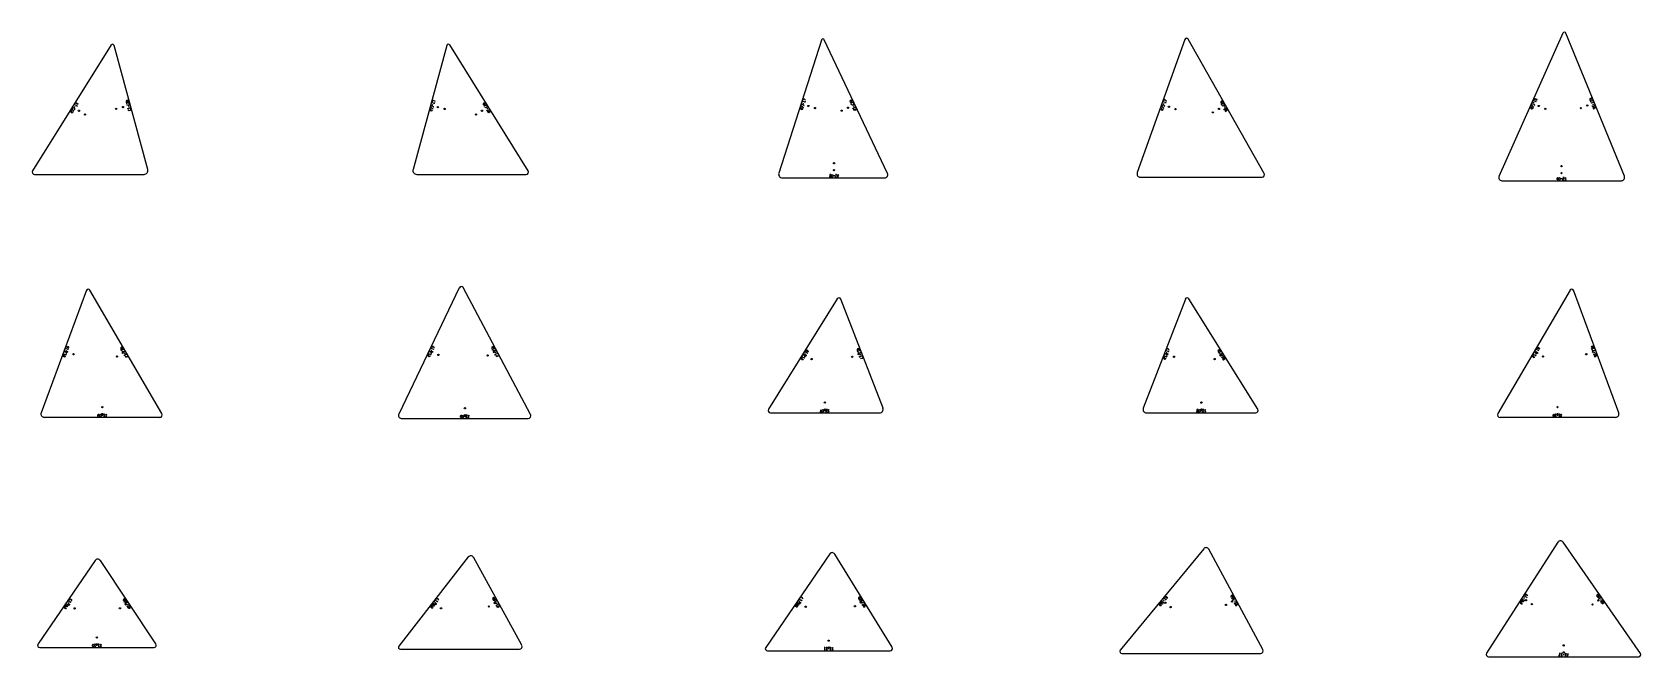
# Model space of a CAD drawing. Header units: metres. Extents: x -1 to 121, y 0 to 5.
# Drawn here: x 44.47 to 57.64, y -0.32 to 4.79 of the extents above; entities that cross this region are included whole.
import ezdxf

# ---------------------------------------------------------------- set-up
doc = ezdxf.new("R2010")
doc.units = ezdxf.units.M
doc.layers.add('HOLES', color=2, linetype='CONTINUOUS')
doc.layers.add('SHAPES', color=3, linetype='CONTINUOUS')

msp = doc.modelspace()

# ---------------------------------------------------------------- linework, layer by layer
at = {"layer": 'HOLES'}
for centre in [(44.85, 4.151), (44.899, 4.12), (45.155, 4.166), (45.211, 4.181), (47.789, 4.181), (47.845, 4.166), (48.101, 4.12), (48.15, 4.151), (50.824, 4.19), (50.878, 4.173), (51.096, 4.152), (51.148, 4.176), (53.776, 4.184), (53.83, 4.165), (54.136, 4.138), (54.186, 4.166), (56.805, 4.19), (56.858, 4.167), (57.149, 4.172), (57.202, 4.194), (51.034, 3.721), (56.991, 3.698), (51.034, 3.664), (56.991, 3.64), (44.752, 2.176), (44.806, 2.156), (45.161, 2.138), (45.21, 2.167), (47.742, 2.175), (47.794, 2.151), (48.197, 2.146), (48.248, 2.173), (50.801, 2.147), (50.85, 2.117), (51.182, 2.136), (51.236, 2.157), (53.764, 2.157), (53.818, 2.136), (54.15, 2.117), (54.199, 2.147), (56.79, 2.167), (56.839, 2.138), (57.194, 2.156), (57.248, 2.176), (45.042, 1.723), (48.011, 1.714), (50.958, 1.76), (54.042, 1.76), (56.958, 1.723), (45.042, 1.666), (48.011, 1.657), (50.958, 1.703), (54.042, 1.703), (56.958, 1.666), (54.293, 0.131), (56.7, 0.141), (57.292, 0.139), (44.768, 0.106), (44.815, 0.074), (45.186, 0.075), (45.234, 0.107), (47.771, 0.111), (47.816, 0.075), (48.207, 0.09), (48.257, 0.118), (50.755, 0.12), (50.802, 0.088), (51.205, 0.092), (51.254, 0.122), (53.746, 0.121), (53.79, 0.085), (54.243, 0.103), (56.748, 0.11), (57.245, 0.106), (44.997, -0.163), (44.997, -0.22), (50.99, -0.19), (50.99, -0.247), (57.009, -0.229), (57.009, -0.286)]:
    msp.add_circle(centre, 0.00521, dxfattribs=at)
at = {"layer": 'PROFILES'}
for p, q in [((44.833, 4.201), (44.825, 4.219)), ((44.825, 4.219), (44.843, 4.208)), ((45.239, 4.235), (45.236, 4.229)), ((45.236, 4.229), (45.237, 4.224)), ((45.256, 4.213), (45.238, 4.219)), ((45.238, 4.219), (45.241, 4.208)), ((45.249, 4.238), (45.239, 4.235)), ((45.244, 4.236), (45.247, 4.226)), ((45.247, 4.226), (45.252, 4.228)), ((45.256, 4.234), (45.249, 4.238)), ((45.252, 4.228), (45.256, 4.234)), ((45.258, 4.224), (45.261, 4.214)), ((47.744, 4.213), (47.74, 4.219)), ((47.74, 4.219), (47.76, 4.213)), ((47.746, 4.239), (47.743, 4.229)), ((47.743, 4.229), (47.748, 4.228)), ((47.748, 4.228), (47.751, 4.238)), ((47.751, 4.238), (47.761, 4.235)), ((47.762, 4.219), (47.759, 4.208)), ((47.76, 4.213), (47.762, 4.219)), ((47.761, 4.235), (47.764, 4.229)), ((47.764, 4.229), (47.763, 4.224)), ((48.17, 4.216), (48.161, 4.21)), ((48.177, 4.214), (48.17, 4.216)), ((50.78, 4.223), (50.776, 4.23)), ((50.776, 4.23), (50.796, 4.224)), ((50.78, 4.24), (50.783, 4.25)), ((50.785, 4.238), (50.78, 4.24)), ((50.78, 4.207), (50.783, 4.217)), ((50.783, 4.25), (50.788, 4.248)), ((50.788, 4.248), (50.801, 4.239)), ((50.798, 4.229), (50.795, 4.219)), ((50.796, 4.224), (50.798, 4.229)), ((51.166, 4.234), (51.164, 4.227)), ((51.164, 4.227), (51.166, 4.222)), ((51.176, 4.239), (51.166, 4.234)), ((51.187, 4.215), (51.168, 4.218)), ((51.168, 4.218), (51.173, 4.208)), ((51.171, 4.236), (51.175, 4.227)), ((51.175, 4.227), (51.18, 4.229)), ((51.183, 4.236), (51.176, 4.239)), ((51.18, 4.229), (51.183, 4.236)), ((51.187, 4.227), (51.192, 4.217)), ((51.192, 4.217), (51.187, 4.215)), ((53.733, 4.219), (53.73, 4.226)), ((53.73, 4.226), (53.749, 4.219)), ((53.733, 4.235), (53.737, 4.245)), ((53.738, 4.234), (53.733, 4.235)), ((53.737, 4.245), (53.742, 4.243)), ((53.742, 4.243), (53.755, 4.233)), ((53.751, 4.224), (53.748, 4.214)), ((53.749, 4.219), (53.751, 4.224)), ((54.2, 4.225), (54.198, 4.218)), ((54.198, 4.218), (54.201, 4.214)), ((54.209, 4.231), (54.2, 4.225)), ((54.205, 4.228), (54.21, 4.219)), ((54.216, 4.229), (54.209, 4.231)), ((54.21, 4.219), (54.214, 4.221)), ((54.214, 4.221), (54.216, 4.229)), ((54.221, 4.219), (54.227, 4.21)), ((56.765, 4.228), (56.762, 4.235)), ((56.762, 4.235), (56.781, 4.227)), ((56.763, 4.212), (56.768, 4.221)), ((56.769, 4.249), (56.776, 4.252)), ((56.771, 4.243), (56.769, 4.249)), ((56.776, 4.24), (56.771, 4.243)), ((56.776, 4.252), (56.785, 4.248)), ((56.783, 4.243), (56.776, 4.24)), ((56.784, 4.231), (56.779, 4.222)), ((56.78, 4.25), (56.783, 4.243)), ((56.781, 4.227), (56.784, 4.231)), ((56.785, 4.248), (56.788, 4.241)), ((56.788, 4.241), (56.786, 4.236)), ((57.224, 4.25), (57.221, 4.244)), ((57.221, 4.244), (57.223, 4.239)), ((57.234, 4.254), (57.224, 4.25)), ((57.243, 4.23), (57.225, 4.234)), ((57.225, 4.234), (57.229, 4.224)), ((57.229, 4.252), (57.233, 4.243)), ((57.233, 4.215), (57.231, 4.22)), ((57.233, 4.243), (57.238, 4.245)), ((57.24, 4.252), (57.234, 4.254)), ((57.238, 4.245), (57.24, 4.252)), ((57.249, 4.216), (57.24, 4.212)), ((57.248, 4.232), (57.243, 4.23)), ((57.244, 4.242), (57.248, 4.232)), ((57.254, 4.218), (57.247, 4.221)), ((57.247, 4.221), (57.249, 4.216)), ((57.25, 4.227), (57.254, 4.218)), ((44.788, 4.15), (44.781, 4.148)), ((44.781, 4.148), (44.783, 4.141)), ((44.783, 4.141), (44.792, 4.135)), ((44.787, 4.157), (44.792, 4.166)), ((44.787, 4.138), (44.793, 4.147)), ((44.793, 4.147), (44.788, 4.15)), ((44.792, 4.166), (44.797, 4.163)), ((44.792, 4.135), (44.799, 4.137)), ((44.795, 4.17), (44.8, 4.179)), ((44.797, 4.163), (44.804, 4.146)), ((44.799, 4.137), (44.802, 4.141)), ((44.8, 4.179), (44.802, 4.172)), ((44.802, 4.172), (44.805, 4.176)), ((44.804, 4.146), (44.81, 4.155)), ((44.805, 4.176), (44.814, 4.171)), ((44.812, 4.178), (44.818, 4.187)), ((44.815, 4.163), (44.813, 4.159)), ((44.816, 4.194), (44.814, 4.201)), ((44.814, 4.201), (44.832, 4.19)), ((44.814, 4.171), (44.815, 4.163)), ((44.835, 4.194), (44.829, 4.185)), ((44.832, 4.19), (44.835, 4.194)), ((44.839, 4.21), (44.833, 4.201)), ((45.244, 4.198), (45.242, 4.203)), ((45.25, 4.195), (45.244, 4.198)), ((45.26, 4.197), (45.25, 4.195)), ((45.253, 4.163), (45.251, 4.173)), ((45.272, 4.174), (45.252, 4.168)), ((45.252, 4.168), (45.253, 4.163)), ((45.256, 4.153), (45.255, 4.158)), ((45.261, 4.214), (45.256, 4.213)), ((45.262, 4.15), (45.256, 4.153)), ((45.257, 4.191), (45.259, 4.181)), ((45.265, 4.199), (45.259, 4.203)), ((45.259, 4.203), (45.26, 4.197)), ((45.273, 4.152), (45.262, 4.15)), ((45.263, 4.209), (45.265, 4.199)), ((45.266, 4.177), (45.272, 4.174)), ((45.275, 4.164), (45.27, 4.162)), ((45.27, 4.162), (45.273, 4.152)), ((45.278, 4.154), (45.275, 4.164)), ((47.73, 4.162), (47.724, 4.159)), ((47.724, 4.159), (47.727, 4.152)), ((47.727, 4.169), (47.729, 4.179)), ((47.727, 4.152), (47.738, 4.15)), ((47.729, 4.179), (47.734, 4.177)), ((47.735, 4.161), (47.73, 4.162)), ((47.731, 4.184), (47.733, 4.194)), ((47.733, 4.194), (47.737, 4.187)), ((47.733, 4.151), (47.735, 4.161)), ((47.734, 4.177), (47.747, 4.163)), ((47.737, 4.187), (47.738, 4.192)), ((47.738, 4.192), (47.748, 4.19)), ((47.738, 4.15), (47.744, 4.153)), ((47.744, 4.153), (47.745, 4.158)), ((47.745, 4.196), (47.748, 4.206)), ((47.747, 4.163), (47.749, 4.173)), ((47.748, 4.19), (47.752, 4.183)), ((47.752, 4.183), (47.751, 4.178)), ((48.161, 4.21), (48.16, 4.203)), ((48.16, 4.203), (48.163, 4.199)), ((48.184, 4.194), (48.165, 4.194)), ((48.165, 4.194), (48.171, 4.185)), ((48.166, 4.213), (48.171, 4.204)), ((48.171, 4.204), (48.176, 4.207)), ((48.176, 4.177), (48.174, 4.181)), ((48.176, 4.207), (48.177, 4.214)), ((48.183, 4.175), (48.176, 4.177)), ((48.183, 4.205), (48.188, 4.196)), ((48.192, 4.18), (48.183, 4.175)), ((48.188, 4.196), (48.184, 4.194)), ((48.197, 4.183), (48.19, 4.185)), ((48.19, 4.185), (48.192, 4.18)), ((48.196, 4.146), (48.19, 4.155)), ((48.191, 4.192), (48.197, 4.183)), ((48.191, 4.173), (48.196, 4.164)), ((48.211, 4.161), (48.193, 4.15)), ((48.193, 4.15), (48.196, 4.146)), ((48.198, 4.141), (48.212, 4.15)), ((48.201, 4.137), (48.198, 4.141)), ((48.208, 4.135), (48.201, 4.137)), ((48.203, 4.163), (48.211, 4.161)), ((48.207, 4.147), (48.214, 4.145)), ((48.217, 4.141), (48.208, 4.135)), ((48.212, 4.15), (48.219, 4.148)), ((48.214, 4.145), (48.217, 4.141)), ((48.219, 4.148), (48.222, 4.143)), ((50.764, 4.174), (50.757, 4.171)), ((50.757, 4.171), (50.761, 4.164)), ((50.76, 4.18), (50.764, 4.19)), ((50.761, 4.164), (50.771, 4.161)), ((50.764, 4.19), (50.769, 4.189)), ((50.769, 4.172), (50.764, 4.174)), ((50.765, 4.195), (50.768, 4.205)), ((50.766, 4.162), (50.769, 4.172)), ((50.768, 4.205), (50.772, 4.199)), ((50.769, 4.189), (50.78, 4.174)), ((50.771, 4.161), (50.777, 4.164)), ((50.772, 4.199), (50.773, 4.204)), ((50.773, 4.204), (50.783, 4.2)), ((50.777, 4.164), (50.779, 4.169)), ((50.78, 4.174), (50.784, 4.184)), ((50.783, 4.2), (50.787, 4.194)), ((50.787, 4.194), (50.785, 4.189)), ((51.177, 4.199), (51.175, 4.204)), ((51.184, 4.196), (51.177, 4.199)), ((51.194, 4.201), (51.184, 4.196)), ((51.193, 4.166), (51.188, 4.175)), ((51.198, 4.203), (51.191, 4.206)), ((51.191, 4.206), (51.194, 4.201)), ((51.191, 4.194), (51.196, 4.185)), ((51.209, 4.18), (51.191, 4.171)), ((51.191, 4.171), (51.193, 4.166)), ((51.194, 4.213), (51.198, 4.203)), ((51.195, 4.161), (51.209, 4.168)), ((51.197, 4.157), (51.195, 4.161)), ((51.204, 4.154), (51.197, 4.157)), ((51.202, 4.182), (51.209, 4.18)), ((51.204, 4.166), (51.211, 4.163)), ((51.214, 4.159), (51.204, 4.154)), ((51.209, 4.168), (51.216, 4.165)), ((51.211, 4.163), (51.214, 4.159)), ((51.216, 4.165), (51.218, 4.161)), ((53.715, 4.17), (53.709, 4.167)), ((53.709, 4.167), (53.712, 4.16)), ((53.712, 4.177), (53.716, 4.186)), ((53.712, 4.16), (53.722, 4.157)), ((53.72, 4.168), (53.715, 4.17)), ((53.716, 4.186), (53.721, 4.185)), ((53.717, 4.191), (53.721, 4.201)), ((53.717, 4.158), (53.72, 4.168)), ((53.721, 4.201), (53.724, 4.194)), ((53.721, 4.185), (53.732, 4.17)), ((53.722, 4.157), (53.728, 4.16)), ((53.724, 4.194), (53.726, 4.199)), ((53.726, 4.199), (53.736, 4.196)), ((53.728, 4.16), (53.73, 4.165)), ((53.732, 4.17), (53.735, 4.179)), ((53.733, 4.202), (53.736, 4.212)), ((53.736, 4.196), (53.739, 4.189)), ((53.739, 4.189), (53.737, 4.184)), ((54.222, 4.208), (54.203, 4.209)), ((54.203, 4.209), (54.208, 4.2)), ((54.214, 4.191), (54.211, 4.196)), ((54.221, 4.189), (54.214, 4.191)), ((54.23, 4.194), (54.221, 4.189)), ((54.227, 4.21), (54.222, 4.208)), ((54.232, 4.159), (54.226, 4.168)), ((54.234, 4.197), (54.227, 4.199)), ((54.227, 4.199), (54.23, 4.194)), ((54.228, 4.187), (54.233, 4.178)), ((54.229, 4.206), (54.234, 4.197)), ((54.247, 4.174), (54.229, 4.164)), ((54.229, 4.164), (54.232, 4.159)), ((54.243, 4.16), (54.234, 4.155)), ((54.234, 4.155), (54.239, 4.146)), ((54.239, 4.146), (54.248, 4.151)), ((54.24, 4.176), (54.247, 4.174)), ((54.253, 4.153), (54.243, 4.16)), ((54.248, 4.163), (54.252, 4.165)), ((54.248, 4.151), (54.248, 4.163)), ((54.252, 4.165), (54.257, 4.156)), ((54.257, 4.156), (54.253, 4.153)), ((56.744, 4.181), (56.737, 4.178)), ((56.737, 4.178), (56.74, 4.171)), ((56.74, 4.171), (56.749, 4.167)), ((56.741, 4.188), (56.745, 4.197)), ((56.749, 4.179), (56.744, 4.181)), ((56.744, 4.169), (56.749, 4.179)), ((56.745, 4.197), (56.75, 4.195)), ((56.748, 4.202), (56.752, 4.211)), ((56.749, 4.167), (56.756, 4.17)), ((56.75, 4.195), (56.76, 4.179)), ((56.752, 4.211), (56.754, 4.204)), ((56.754, 4.204), (56.757, 4.209)), ((56.756, 4.17), (56.758, 4.174)), ((56.757, 4.209), (56.766, 4.205)), ((56.76, 4.179), (56.765, 4.189)), ((56.766, 4.205), (56.769, 4.198)), ((56.769, 4.198), (56.767, 4.193)), ((57.24, 4.212), (57.233, 4.215)), ((57.247, 4.181), (57.243, 4.191)), ((57.264, 4.194), (57.245, 4.186)), ((57.245, 4.186), (57.247, 4.181)), ((57.247, 4.209), (57.25, 4.199)), ((57.258, 4.18), (57.249, 4.176)), ((57.249, 4.176), (57.253, 4.167)), ((57.253, 4.167), (57.262, 4.17)), ((57.257, 4.197), (57.264, 4.194)), ((57.267, 4.172), (57.258, 4.18)), ((57.262, 4.17), (57.263, 4.182)), ((57.263, 4.182), (57.268, 4.184)), ((57.272, 4.174), (57.267, 4.172)), ((57.268, 4.184), (57.272, 4.174)), ((51.008, 3.628), (50.998, 3.628)), ((50.998, 3.628), (50.998, 3.617)), ((50.998, 3.612), (51.008, 3.617)), ((50.998, 3.617), (51.008, 3.612)), ((50.998, 3.607), (50.998, 3.612)), ((51.008, 3.607), (50.998, 3.607)), ((51.008, 3.617), (51.008, 3.628)), ((51.008, 3.612), (51.008, 3.607)), ((51.013, 3.622), (51.019, 3.628)), ((51.013, 3.612), (51.013, 3.622)), ((51.019, 3.607), (51.013, 3.612)), ((51.019, 3.628), (51.024, 3.622)), ((51.024, 3.612), (51.019, 3.607)), ((51.024, 3.622), (51.024, 3.612)), ((51.039, 3.617), (51.029, 3.617)), ((51.045, 3.612), (51.055, 3.628)), ((51.055, 3.628), (51.045, 3.628)), ((51.045, 3.607), (51.045, 3.612)), ((51.055, 3.607), (51.045, 3.607)), ((51.06, 3.622), (51.065, 3.628)), ((51.071, 3.612), (51.06, 3.622)), ((51.06, 3.612), (51.065, 3.607)), ((51.065, 3.628), (51.071, 3.622)), ((51.065, 3.607), (51.071, 3.612)), ((56.955, 3.599), (56.96, 3.604)), ((56.955, 3.594), (56.96, 3.599)), ((56.955, 3.588), (56.955, 3.599)), ((56.96, 3.583), (56.955, 3.588)), ((56.96, 3.604), (56.965, 3.604)), ((56.96, 3.599), (56.965, 3.594)), ((56.965, 3.588), (56.96, 3.583)), ((56.965, 3.594), (56.965, 3.588)), ((56.97, 3.599), (56.976, 3.604)), ((56.97, 3.588), (56.97, 3.599)), ((56.976, 3.583), (56.97, 3.588)), ((56.976, 3.604), (56.981, 3.599)), ((56.981, 3.588), (56.976, 3.583)), ((56.981, 3.599), (56.981, 3.588)), ((56.996, 3.594), (56.986, 3.594)), ((57.002, 3.588), (57.012, 3.604)), ((57.012, 3.604), (57.002, 3.604)), ((57.002, 3.583), (57.002, 3.588)), ((57.012, 3.583), (57.002, 3.583)), ((57.017, 3.599), (57.022, 3.604)), ((57.028, 3.588), (57.017, 3.599)), ((57.017, 3.588), (57.022, 3.583)), ((57.022, 3.604), (57.028, 3.599)), ((57.022, 3.583), (57.028, 3.588)), ((44.726, 2.15), (44.719, 2.147)), ((44.719, 2.147), (44.722, 2.14)), ((44.722, 2.14), (44.732, 2.136)), ((44.728, 2.155), (44.725, 2.161)), ((44.725, 2.161), (44.744, 2.154)), ((44.731, 2.148), (44.726, 2.15)), ((44.727, 2.138), (44.731, 2.148)), ((44.728, 2.171), (44.732, 2.181)), ((44.732, 2.181), (44.737, 2.179)), ((44.732, 2.136), (44.739, 2.139)), ((44.737, 2.179), (44.748, 2.164)), ((44.739, 2.139), (44.741, 2.144)), ((44.744, 2.198), (44.741, 2.205)), ((44.741, 2.205), (44.76, 2.198)), ((44.746, 2.159), (44.742, 2.149)), ((44.743, 2.182), (44.747, 2.192)), ((44.744, 2.154), (44.746, 2.159)), ((44.746, 2.22), (44.748, 2.225)), ((44.749, 2.213), (44.746, 2.22)), ((44.748, 2.164), (44.751, 2.173)), ((44.764, 2.208), (44.749, 2.213)), ((44.751, 2.218), (44.753, 2.223)), ((44.754, 2.211), (44.751, 2.218)), ((44.753, 2.223), (44.763, 2.219)), ((44.762, 2.203), (44.759, 2.193)), ((44.76, 2.198), (44.762, 2.203)), ((44.763, 2.219), (44.766, 2.213)), ((44.766, 2.213), (44.764, 2.208)), ((45.192, 2.208), (45.19, 2.201)), ((45.19, 2.201), (45.193, 2.196)), ((45.201, 2.213), (45.192, 2.208)), ((45.201, 2.183), (45.196, 2.192)), ((45.197, 2.21), (45.202, 2.201)), ((45.216, 2.198), (45.198, 2.187)), ((45.198, 2.187), (45.201, 2.183)), ((45.208, 2.211), (45.201, 2.213)), ((45.202, 2.201), (45.207, 2.204)), ((45.222, 2.177), (45.204, 2.178)), ((45.204, 2.178), (45.209, 2.169)), ((45.207, 2.204), (45.208, 2.211)), ((45.209, 2.2), (45.216, 2.198)), ((45.225, 2.142), (45.219, 2.151)), ((45.22, 2.17), (45.226, 2.161)), ((45.222, 2.189), (45.227, 2.18)), ((45.227, 2.18), (45.222, 2.177)), ((45.24, 2.157), (45.222, 2.147)), ((45.222, 2.147), (45.225, 2.142)), ((45.237, 2.131), (45.232, 2.14)), ((45.232, 2.14), (45.25, 2.139)), ((45.25, 2.139), (45.232, 2.129)), ((45.233, 2.159), (45.24, 2.157)), ((47.714, 2.152), (47.707, 2.149)), ((47.707, 2.149), (47.709, 2.142)), ((47.709, 2.142), (47.719, 2.138)), ((47.716, 2.156), (47.714, 2.163)), ((47.714, 2.163), (47.732, 2.154)), ((47.718, 2.149), (47.714, 2.152)), ((47.714, 2.14), (47.718, 2.149)), ((47.718, 2.173), (47.723, 2.182)), ((47.719, 2.138), (47.726, 2.14)), ((47.723, 2.182), (47.727, 2.18)), ((47.726, 2.14), (47.728, 2.145)), ((47.727, 2.18), (47.737, 2.164)), ((47.735, 2.159), (47.73, 2.15)), ((47.732, 2.154), (47.735, 2.159)), ((47.736, 2.199), (47.734, 2.206)), ((47.734, 2.206), (47.753, 2.197)), ((47.734, 2.182), (47.739, 2.192)), ((47.737, 2.164), (47.741, 2.173)), ((47.743, 2.224), (47.738, 2.215)), ((47.738, 2.215), (47.743, 2.213)), ((47.743, 2.213), (47.748, 2.222)), ((47.748, 2.222), (47.757, 2.218)), ((47.755, 2.201), (47.75, 2.192)), ((47.753, 2.197), (47.755, 2.201)), ((47.757, 2.218), (47.759, 2.211)), ((47.759, 2.211), (47.757, 2.206)), ((48.232, 2.215), (48.23, 2.208)), ((48.23, 2.208), (48.232, 2.203)), ((48.241, 2.22), (48.232, 2.215)), ((48.239, 2.189), (48.234, 2.199)), ((48.236, 2.217), (48.241, 2.208)), ((48.255, 2.204), (48.237, 2.194)), ((48.237, 2.194), (48.239, 2.189)), ((48.248, 2.218), (48.241, 2.22)), ((48.241, 2.208), (48.246, 2.21)), ((48.26, 2.183), (48.242, 2.185)), ((48.242, 2.185), (48.247, 2.176)), ((48.246, 2.21), (48.248, 2.218)), ((48.248, 2.206), (48.255, 2.204)), ((48.261, 2.148), (48.256, 2.157)), ((48.258, 2.176), (48.263, 2.167)), ((48.277, 2.162), (48.259, 2.153)), ((48.259, 2.153), (48.261, 2.148)), ((48.26, 2.195), (48.265, 2.185)), ((48.265, 2.185), (48.26, 2.183)), ((48.273, 2.137), (48.268, 2.146)), ((48.268, 2.146), (48.287, 2.144)), ((48.287, 2.144), (48.269, 2.134)), ((48.27, 2.165), (48.277, 2.162)), ((50.77, 2.127), (50.763, 2.125)), ((50.763, 2.125), (50.765, 2.118)), ((50.765, 2.118), (50.774, 2.112)), ((50.769, 2.115), (50.775, 2.124)), ((50.775, 2.124), (50.77, 2.127)), ((50.773, 2.131), (50.771, 2.138)), ((50.771, 2.138), (50.789, 2.127)), ((50.774, 2.112), (50.781, 2.114)), ((50.777, 2.147), (50.782, 2.156)), ((50.781, 2.114), (50.784, 2.118)), ((50.782, 2.156), (50.787, 2.153)), ((50.792, 2.132), (50.786, 2.123)), ((50.787, 2.153), (50.795, 2.136)), ((50.789, 2.127), (50.792, 2.132)), ((50.794, 2.155), (50.799, 2.164)), ((50.795, 2.136), (50.8, 2.145)), ((50.798, 2.171), (50.796, 2.178)), ((50.796, 2.178), (50.814, 2.167)), ((50.804, 2.191), (50.807, 2.196)), ((50.806, 2.184), (50.804, 2.191)), ((50.819, 2.176), (50.806, 2.184)), ((50.809, 2.188), (50.812, 2.193)), ((50.81, 2.181), (50.809, 2.188)), ((50.817, 2.171), (50.811, 2.163)), ((50.812, 2.193), (50.82, 2.187)), ((50.814, 2.167), (50.817, 2.171)), ((50.822, 2.18), (50.819, 2.176)), ((50.82, 2.187), (50.822, 2.18)), ((51.225, 2.2), (51.222, 2.193)), ((51.222, 2.193), (51.224, 2.188)), ((51.234, 2.204), (51.225, 2.2)), ((51.229, 2.174), (51.225, 2.183)), ((51.247, 2.186), (51.227, 2.179)), ((51.227, 2.179), (51.229, 2.174)), ((51.23, 2.202), (51.233, 2.192)), ((51.249, 2.165), (51.231, 2.169)), ((51.231, 2.169), (51.235, 2.159)), ((51.233, 2.192), (51.238, 2.194)), ((51.241, 2.201), (51.234, 2.204)), ((51.238, 2.194), (51.241, 2.201)), ((51.24, 2.189), (51.247, 2.186)), ((51.246, 2.13), (51.242, 2.14)), ((51.264, 2.142), (51.244, 2.135)), ((51.244, 2.135), (51.246, 2.13)), ((51.246, 2.158), (51.25, 2.148)), ((51.254, 2.167), (51.249, 2.165)), ((51.266, 2.121), (51.25, 2.12)), ((51.251, 2.176), (51.254, 2.167)), ((51.257, 2.145), (51.264, 2.142)), ((51.263, 2.131), (51.267, 2.133)), ((51.271, 2.123), (51.266, 2.121)), ((51.267, 2.133), (51.271, 2.123)), ((53.737, 2.131), (53.731, 2.128)), ((53.731, 2.128), (53.734, 2.121)), ((53.734, 2.121), (53.743, 2.117)), ((53.739, 2.136), (53.736, 2.142)), ((53.736, 2.142), (53.756, 2.135)), ((53.742, 2.129), (53.737, 2.131)), ((53.739, 2.119), (53.742, 2.129)), ((53.74, 2.152), (53.744, 2.162)), ((53.743, 2.117), (53.75, 2.12)), ((53.744, 2.162), (53.749, 2.16)), ((53.749, 2.16), (53.76, 2.145)), ((53.75, 2.12), (53.752, 2.125)), ((53.756, 2.179), (53.753, 2.186)), ((53.753, 2.186), (53.773, 2.179)), ((53.758, 2.14), (53.754, 2.13)), ((53.755, 2.163), (53.759, 2.173)), ((53.756, 2.135), (53.758, 2.14)), ((53.757, 2.196), (53.761, 2.205)), ((53.762, 2.194), (53.757, 2.196)), ((53.76, 2.145), (53.763, 2.154)), ((53.761, 2.205), (53.766, 2.204)), ((53.766, 2.204), (53.778, 2.193)), ((53.775, 2.183), (53.771, 2.174)), ((53.773, 2.179), (53.775, 2.183)), ((54.18, 2.187), (54.178, 2.18)), ((54.178, 2.18), (54.181, 2.176)), ((54.188, 2.193), (54.18, 2.187)), ((54.189, 2.163), (54.183, 2.171)), ((54.184, 2.19), (54.19, 2.181)), ((54.204, 2.178), (54.186, 2.167)), ((54.186, 2.167), (54.189, 2.163)), ((54.196, 2.191), (54.188, 2.193)), ((54.19, 2.181), (54.194, 2.184)), ((54.21, 2.157), (54.192, 2.158)), ((54.192, 2.158), (54.197, 2.149)), ((54.194, 2.184), (54.196, 2.191)), ((54.197, 2.18), (54.204, 2.178)), ((54.214, 2.123), (54.208, 2.132)), ((54.209, 2.169), (54.215, 2.16)), ((54.209, 2.15), (54.214, 2.141)), ((54.215, 2.16), (54.21, 2.157)), ((54.229, 2.138), (54.211, 2.127)), ((54.211, 2.127), (54.214, 2.123)), ((54.225, 2.124), (54.216, 2.118)), ((54.216, 2.118), (54.222, 2.109)), ((54.222, 2.14), (54.229, 2.138)), ((54.222, 2.109), (54.231, 2.115)), ((54.235, 2.118), (54.225, 2.124)), ((54.23, 2.127), (54.234, 2.129)), ((54.231, 2.115), (54.23, 2.127)), ((54.234, 2.129), (54.24, 2.12)), ((54.24, 2.12), (54.235, 2.118)), ((56.759, 2.146), (56.752, 2.144)), ((56.752, 2.144), (56.754, 2.137)), ((56.754, 2.137), (56.763, 2.131)), ((56.764, 2.143), (56.759, 2.146)), ((56.759, 2.134), (56.764, 2.143)), ((56.762, 2.15), (56.76, 2.157)), ((56.76, 2.157), (56.778, 2.147)), ((56.763, 2.131), (56.77, 2.133)), ((56.765, 2.166), (56.771, 2.175)), ((56.77, 2.133), (56.773, 2.138)), ((56.771, 2.175), (56.775, 2.173)), ((56.775, 2.173), (56.783, 2.156)), ((56.781, 2.151), (56.775, 2.142)), ((56.778, 2.147), (56.781, 2.151)), ((56.782, 2.174), (56.787, 2.183)), ((56.783, 2.156), (56.789, 2.165)), ((56.786, 2.191), (56.784, 2.198)), ((56.784, 2.198), (56.802, 2.187)), ((56.792, 2.211), (56.799, 2.213)), ((56.793, 2.204), (56.792, 2.211)), ((56.798, 2.201), (56.793, 2.204)), ((56.805, 2.203), (56.798, 2.201)), ((56.799, 2.213), (56.808, 2.208)), ((56.804, 2.192), (56.799, 2.183)), ((56.802, 2.187), (56.804, 2.192)), ((56.803, 2.21), (56.805, 2.203)), ((56.81, 2.201), (56.807, 2.196)), ((56.808, 2.208), (56.81, 2.201)), ((57.237, 2.219), (57.234, 2.213)), ((57.234, 2.213), (57.236, 2.208)), ((57.247, 2.223), (57.237, 2.219)), ((57.241, 2.193), (57.238, 2.203)), ((57.259, 2.205), (57.24, 2.198)), ((57.24, 2.198), (57.241, 2.193)), ((57.242, 2.221), (57.246, 2.211)), ((57.261, 2.184), (57.243, 2.188)), ((57.243, 2.188), (57.247, 2.178)), ((57.246, 2.211), (57.251, 2.213)), ((57.254, 2.22), (57.247, 2.223)), ((57.251, 2.213), (57.254, 2.22)), ((57.252, 2.208), (57.259, 2.205)), ((57.258, 2.149), (57.254, 2.159)), ((57.275, 2.161), (57.256, 2.154)), ((57.256, 2.154), (57.258, 2.149)), ((57.258, 2.177), (57.262, 2.167)), ((57.269, 2.148), (57.259, 2.144)), ((57.259, 2.144), (57.263, 2.134)), ((57.266, 2.186), (57.261, 2.184)), ((57.263, 2.195), (57.266, 2.186)), ((57.263, 2.134), (57.273, 2.138)), ((57.269, 2.164), (57.275, 2.161)), ((57.278, 2.14), (57.269, 2.148)), ((57.273, 2.138), (57.274, 2.15)), ((57.274, 2.15), (57.279, 2.151)), ((57.283, 2.142), (57.278, 2.14)), ((57.279, 2.151), (57.283, 2.142)), ((45.005, 1.66), (45.011, 1.666)), ((45.005, 1.655), (45.011, 1.66)), ((45.005, 1.65), (45.005, 1.66)), ((45.011, 1.645), (45.005, 1.65)), ((45.011, 1.666), (45.016, 1.666)), ((45.011, 1.66), (45.016, 1.655)), ((45.016, 1.65), (45.011, 1.645)), ((45.016, 1.655), (45.016, 1.65)), ((45.021, 1.66), (45.026, 1.666)), ((45.021, 1.65), (45.021, 1.66)), ((45.026, 1.645), (45.021, 1.65)), ((45.026, 1.666), (45.031, 1.66)), ((45.031, 1.65), (45.026, 1.645)), ((45.031, 1.66), (45.031, 1.65)), ((45.047, 1.655), (45.037, 1.655)), ((45.057, 1.666), (45.052, 1.666)), ((45.052, 1.666), (45.063, 1.666)), ((45.057, 1.645), (45.057, 1.666)), ((45.063, 1.65), (45.057, 1.645)), ((45.068, 1.66), (45.073, 1.666)), ((45.078, 1.65), (45.068, 1.66)), ((45.068, 1.65), (45.073, 1.645)), ((45.073, 1.666), (45.078, 1.66)), ((45.073, 1.645), (45.078, 1.65)), ((47.974, 1.652), (47.979, 1.657)), ((47.974, 1.641), (47.974, 1.652)), ((47.979, 1.641), (47.974, 1.641)), ((47.979, 1.636), (47.974, 1.636)), ((47.979, 1.657), (47.985, 1.657)), ((47.985, 1.646), (47.979, 1.641)), ((47.985, 1.641), (47.979, 1.636)), ((47.985, 1.657), (47.985, 1.641)), ((47.99, 1.652), (47.995, 1.657)), ((47.99, 1.641), (47.99, 1.652)), ((47.995, 1.636), (47.99, 1.641)), ((47.995, 1.657), (48, 1.652)), ((48, 1.641), (47.995, 1.636)), ((48, 1.652), (48, 1.641)), ((48.016, 1.646), (48.006, 1.646)), ((48.021, 1.641), (48.032, 1.657)), ((48.032, 1.657), (48.021, 1.657)), ((48.021, 1.636), (48.021, 1.641)), ((48.032, 1.636), (48.021, 1.636)), ((48.037, 1.652), (48.042, 1.657)), ((48.047, 1.641), (48.037, 1.652)), ((48.037, 1.641), (48.042, 1.636)), ((48.042, 1.657), (48.047, 1.652)), ((48.042, 1.636), (48.047, 1.641)), ((50.922, 1.687), (50.927, 1.703)), ((50.922, 1.682), (50.922, 1.687)), ((50.932, 1.682), (50.922, 1.682)), ((50.932, 1.687), (50.932, 1.682)), ((50.937, 1.697), (50.942, 1.703)), ((50.937, 1.687), (50.937, 1.697)), ((50.942, 1.682), (50.937, 1.687)), ((50.942, 1.703), (50.948, 1.697)), ((50.948, 1.687), (50.942, 1.682)), ((50.948, 1.697), (50.948, 1.687)), ((50.963, 1.692), (50.953, 1.692)), ((50.968, 1.687), (50.979, 1.703)), ((50.979, 1.703), (50.968, 1.703)), ((50.968, 1.682), (50.968, 1.687)), ((50.979, 1.682), (50.968, 1.682)), ((50.984, 1.697), (50.989, 1.703)), ((50.994, 1.687), (50.984, 1.697)), ((50.984, 1.687), (50.989, 1.682)), ((50.989, 1.703), (50.994, 1.697)), ((50.989, 1.682), (50.994, 1.687)), ((54.016, 1.703), (54.006, 1.703)), ((54.006, 1.703), (54.006, 1.692)), ((54.006, 1.687), (54.016, 1.692)), ((54.006, 1.692), (54.016, 1.687)), ((54.006, 1.682), (54.006, 1.687)), ((54.016, 1.682), (54.006, 1.682)), ((54.016, 1.692), (54.016, 1.703)), ((54.016, 1.687), (54.016, 1.682)), ((54.021, 1.697), (54.026, 1.703)), ((54.021, 1.687), (54.021, 1.697)), ((54.026, 1.682), (54.021, 1.687)), ((54.026, 1.703), (54.032, 1.697)), ((54.032, 1.687), (54.026, 1.682)), ((54.032, 1.697), (54.032, 1.687)), ((54.047, 1.692), (54.037, 1.692)), ((54.052, 1.687), (54.063, 1.703)), ((54.063, 1.703), (54.052, 1.703)), ((54.052, 1.682), (54.052, 1.687)), ((54.063, 1.682), (54.052, 1.682)), ((54.068, 1.697), (54.073, 1.703)), ((54.078, 1.687), (54.068, 1.697)), ((54.068, 1.687), (54.073, 1.682)), ((54.073, 1.703), (54.078, 1.697)), ((54.073, 1.682), (54.078, 1.687)), ((56.922, 1.66), (56.927, 1.666)), ((56.922, 1.65), (56.922, 1.66)), ((56.927, 1.645), (56.922, 1.65)), ((56.927, 1.666), (56.932, 1.66)), ((56.932, 1.65), (56.927, 1.645)), ((56.932, 1.66), (56.932, 1.65)), ((56.943, 1.666), (56.937, 1.666)), ((56.937, 1.666), (56.948, 1.666)), ((56.943, 1.645), (56.943, 1.666)), ((56.948, 1.65), (56.943, 1.645)), ((56.963, 1.655), (56.953, 1.655)), ((56.974, 1.666), (56.969, 1.666)), ((56.969, 1.666), (56.979, 1.666)), ((56.974, 1.645), (56.974, 1.666)), ((56.979, 1.65), (56.974, 1.645)), ((56.984, 1.66), (56.989, 1.666)), ((56.995, 1.65), (56.984, 1.66)), ((56.984, 1.65), (56.989, 1.645)), ((56.989, 1.666), (56.995, 1.66)), ((56.989, 1.645), (56.995, 1.65)), ((44.765, 0.13), (44.764, 0.137)), ((44.764, 0.137), (44.781, 0.126)), ((44.776, 0.155), (44.77, 0.146)), ((44.77, 0.146), (44.774, 0.143)), ((44.774, 0.143), (44.78, 0.152)), ((44.78, 0.152), (44.789, 0.146)), ((44.79, 0.139), (44.787, 0.134)), ((44.789, 0.146), (44.79, 0.139)), ((45.214, 0.147), (45.212, 0.139)), ((45.212, 0.139), (45.215, 0.135)), ((45.223, 0.152), (45.214, 0.147)), ((45.218, 0.149), (45.224, 0.141)), ((45.221, 0.126), (45.223, 0.134)), ((45.23, 0.151), (45.223, 0.152)), ((45.223, 0.134), (45.231, 0.139)), ((45.224, 0.141), (45.228, 0.144)), ((45.228, 0.144), (45.23, 0.151)), ((45.231, 0.139), (45.238, 0.138)), ((45.238, 0.138), (45.237, 0.131)), ((47.77, 0.135), (47.769, 0.142)), ((47.769, 0.142), (47.785, 0.129)), ((47.775, 0.15), (47.782, 0.158)), ((47.779, 0.147), (47.775, 0.15)), ((47.782, 0.158), (47.786, 0.155)), ((47.789, 0.133), (47.782, 0.125)), ((47.785, 0.129), (47.789, 0.133)), ((47.786, 0.155), (47.795, 0.141)), ((48.24, 0.159), (48.238, 0.152)), ((48.238, 0.152), (48.241, 0.148)), ((48.249, 0.164), (48.24, 0.159)), ((48.245, 0.162), (48.25, 0.153)), ((48.246, 0.139), (48.248, 0.146)), ((48.253, 0.137), (48.246, 0.139)), ((48.248, 0.146), (48.257, 0.151)), ((48.256, 0.162), (48.249, 0.164)), ((48.25, 0.153), (48.254, 0.155)), ((48.262, 0.142), (48.253, 0.137)), ((48.271, 0.135), (48.253, 0.125)), ((48.254, 0.155), (48.256, 0.162)), ((48.257, 0.151), (48.264, 0.149)), ((48.264, 0.149), (48.262, 0.142)), ((48.264, 0.137), (48.271, 0.135)), ((50.748, 0.128), (50.754, 0.137)), ((50.753, 0.144), (50.751, 0.151)), ((50.751, 0.151), (50.768, 0.139)), ((50.757, 0.16), (50.763, 0.168)), ((50.761, 0.157), (50.757, 0.16)), ((50.763, 0.168), (50.767, 0.165)), ((50.771, 0.144), (50.765, 0.135)), ((50.767, 0.165), (50.777, 0.152)), ((50.768, 0.139), (50.771, 0.144)), ((51.235, 0.163), (51.233, 0.155)), ((51.233, 0.155), (51.236, 0.151)), ((51.244, 0.168), (51.235, 0.163)), ((51.239, 0.165), (51.245, 0.157)), ((51.241, 0.142), (51.243, 0.149)), ((51.249, 0.14), (51.241, 0.142)), ((51.243, 0.149), (51.252, 0.155)), ((51.251, 0.166), (51.244, 0.168)), ((51.245, 0.157), (51.249, 0.159)), ((51.252, 0.124), (51.247, 0.133)), ((51.249, 0.159), (51.251, 0.166)), ((51.258, 0.146), (51.249, 0.14)), ((51.267, 0.14), (51.25, 0.129)), ((51.252, 0.155), (51.259, 0.153)), ((51.259, 0.153), (51.258, 0.146)), ((51.26, 0.142), (51.267, 0.14)), ((53.717, 0.128), (53.716, 0.135)), ((53.716, 0.135), (53.733, 0.122)), ((53.731, 0.136), (53.738, 0.145)), ((53.737, 0.152), (53.736, 0.159)), ((53.736, 0.159), (53.752, 0.146)), ((53.746, 0.171), (53.754, 0.172)), ((53.747, 0.164), (53.746, 0.171)), ((53.751, 0.161), (53.747, 0.164)), ((53.756, 0.15), (53.749, 0.142)), ((53.758, 0.161), (53.751, 0.161)), ((53.752, 0.146), (53.756, 0.15)), ((53.754, 0.172), (53.762, 0.165)), ((53.758, 0.169), (53.758, 0.161)), ((53.762, 0.158), (53.759, 0.154)), ((53.762, 0.165), (53.762, 0.158)), ((54.286, 0.177), (54.284, 0.17)), ((54.284, 0.17), (54.286, 0.165)), ((54.295, 0.182), (54.286, 0.177)), ((54.29, 0.179), (54.295, 0.17)), ((54.291, 0.156), (54.293, 0.163)), ((54.298, 0.154), (54.291, 0.156)), ((54.293, 0.163), (54.302, 0.168)), ((54.302, 0.18), (54.295, 0.182)), ((54.295, 0.17), (54.3, 0.173)), ((54.301, 0.138), (54.296, 0.147)), ((54.307, 0.159), (54.298, 0.154)), ((54.317, 0.152), (54.298, 0.142)), ((54.298, 0.142), (54.301, 0.138)), ((54.3, 0.173), (54.302, 0.18)), ((54.302, 0.168), (54.309, 0.166)), ((54.309, 0.166), (54.307, 0.159)), ((54.31, 0.154), (54.317, 0.152)), ((54.313, 0.138), (54.318, 0.129)), ((56.661, 0.138), (56.668, 0.139)), ((56.662, 0.131), (56.661, 0.138)), ((56.668, 0.139), (56.677, 0.134)), ((56.671, 0.144), (56.669, 0.151)), ((56.669, 0.151), (56.687, 0.14)), ((56.677, 0.134), (56.678, 0.127)), ((56.684, 0.154), (56.689, 0.163)), ((56.69, 0.144), (56.684, 0.135)), ((56.688, 0.17), (56.686, 0.177)), ((56.686, 0.177), (56.704, 0.166)), ((56.687, 0.14), (56.69, 0.144)), ((56.695, 0.19), (56.702, 0.192)), ((56.696, 0.183), (56.695, 0.19)), ((56.701, 0.18), (56.696, 0.183)), ((56.708, 0.182), (56.701, 0.18)), ((56.706, 0.17), (56.701, 0.162)), ((56.702, 0.192), (56.711, 0.186)), ((56.704, 0.166), (56.706, 0.17)), ((56.706, 0.189), (56.708, 0.182)), ((56.712, 0.179), (56.709, 0.175)), ((56.711, 0.186), (56.712, 0.179)), ((57.28, 0.184), (57.279, 0.177)), ((57.279, 0.177), (57.282, 0.173)), ((57.288, 0.19), (57.28, 0.184)), ((57.284, 0.187), (57.29, 0.179)), ((57.296, 0.189), (57.288, 0.19)), ((57.288, 0.164), (57.289, 0.171)), ((57.295, 0.163), (57.288, 0.164)), ((57.289, 0.171), (57.297, 0.177)), ((57.29, 0.179), (57.294, 0.182)), ((57.299, 0.147), (57.293, 0.156)), ((57.294, 0.182), (57.296, 0.189)), ((57.303, 0.169), (57.295, 0.163)), ((57.314, 0.163), (57.296, 0.151)), ((57.296, 0.151), (57.299, 0.147)), ((57.297, 0.177), (57.305, 0.176)), ((57.305, 0.176), (57.303, 0.169)), ((57.306, 0.165), (57.314, 0.163)), ((57.311, 0.149), (57.317, 0.14)), ((57.328, 0.142), (57.334, 0.133)), ((57.334, 0.133), (57.33, 0.13)), ((44.736, 0.087), (44.729, 0.086)), ((44.729, 0.086), (44.73, 0.079)), ((44.73, 0.079), (44.739, 0.073)), ((44.734, 0.076), (44.74, 0.084)), ((44.74, 0.084), (44.736, 0.087)), ((44.738, 0.099), (44.745, 0.1)), ((44.739, 0.091), (44.738, 0.099)), ((44.748, 0.086), (44.739, 0.091)), ((44.739, 0.073), (44.746, 0.074)), ((44.745, 0.1), (44.753, 0.094)), ((44.748, 0.104), (44.746, 0.112)), ((44.746, 0.112), (44.764, 0.1)), ((44.746, 0.074), (44.749, 0.078)), ((44.755, 0.087), (44.748, 0.086)), ((44.753, 0.094), (44.755, 0.087)), ((44.761, 0.114), (44.767, 0.123)), ((44.767, 0.104), (44.761, 0.096)), ((44.764, 0.1), (44.767, 0.104)), ((44.784, 0.13), (44.778, 0.121)), ((44.781, 0.126), (44.784, 0.13)), ((45.228, 0.125), (45.221, 0.126)), ((45.233, 0.109), (45.227, 0.118)), ((45.237, 0.131), (45.228, 0.125)), ((45.247, 0.125), (45.23, 0.113)), ((45.23, 0.113), (45.233, 0.109)), ((45.24, 0.126), (45.247, 0.125)), ((45.244, 0.11), (45.25, 0.102)), ((45.25, 0.083), (45.244, 0.092)), ((45.264, 0.099), (45.247, 0.087)), ((45.247, 0.087), (45.25, 0.083)), ((45.253, 0.079), (45.266, 0.087)), ((45.256, 0.074), (45.253, 0.079)), ((45.263, 0.073), (45.256, 0.074)), ((45.257, 0.1), (45.264, 0.099)), ((45.262, 0.084), (45.269, 0.083)), ((45.272, 0.079), (45.263, 0.073)), ((45.266, 0.087), (45.273, 0.086)), ((45.269, 0.083), (45.272, 0.079)), ((45.273, 0.086), (45.276, 0.082)), ((47.738, 0.093), (47.731, 0.093)), ((47.731, 0.093), (47.731, 0.085)), ((47.731, 0.085), (47.74, 0.079)), ((47.736, 0.082), (47.742, 0.09)), ((47.742, 0.09), (47.738, 0.093)), ((47.74, 0.105), (47.747, 0.106)), ((47.741, 0.098), (47.74, 0.105)), ((47.74, 0.079), (47.747, 0.08)), ((47.749, 0.091), (47.741, 0.098)), ((47.747, 0.106), (47.756, 0.099)), ((47.747, 0.08), (47.75, 0.084)), ((47.757, 0.092), (47.749, 0.091)), ((47.751, 0.11), (47.75, 0.117)), ((47.75, 0.117), (47.766, 0.104)), ((47.756, 0.099), (47.757, 0.092)), ((47.769, 0.109), (47.763, 0.1)), ((47.764, 0.119), (47.771, 0.127)), ((47.766, 0.104), (47.769, 0.109)), ((48.256, 0.12), (48.251, 0.129)), ((48.253, 0.125), (48.256, 0.12)), ((48.271, 0.093), (48.266, 0.102)), ((48.267, 0.121), (48.272, 0.112)), ((48.286, 0.108), (48.268, 0.098)), ((48.268, 0.098), (48.271, 0.093)), ((48.273, 0.088), (48.287, 0.096)), ((48.276, 0.084), (48.273, 0.088)), ((48.283, 0.082), (48.276, 0.084)), ((48.279, 0.11), (48.286, 0.108)), ((48.282, 0.093), (48.289, 0.091)), ((48.292, 0.087), (48.283, 0.082)), ((48.287, 0.096), (48.294, 0.094)), ((48.289, 0.091), (48.292, 0.087)), ((48.294, 0.094), (48.297, 0.089)), ((50.723, 0.101), (50.716, 0.099)), ((50.716, 0.099), (50.717, 0.092)), ((50.717, 0.092), (50.726, 0.086)), ((50.722, 0.089), (50.727, 0.098)), ((50.727, 0.098), (50.723, 0.101)), ((50.725, 0.112), (50.732, 0.114)), ((50.726, 0.105), (50.725, 0.112)), ((50.735, 0.099), (50.726, 0.105)), ((50.726, 0.086), (50.733, 0.088)), ((50.732, 0.114), (50.741, 0.108)), ((50.733, 0.088), (50.736, 0.092)), ((50.735, 0.118), (50.734, 0.125)), ((50.734, 0.125), (50.751, 0.113)), ((50.742, 0.101), (50.735, 0.099)), ((50.741, 0.108), (50.742, 0.101)), ((50.754, 0.118), (50.748, 0.109)), ((50.751, 0.113), (50.754, 0.118)), ((51.25, 0.129), (51.252, 0.124)), ((51.269, 0.098), (51.263, 0.107)), ((51.264, 0.125), (51.269, 0.117)), ((51.284, 0.113), (51.266, 0.102)), ((51.266, 0.102), (51.269, 0.098)), ((51.28, 0.099), (51.272, 0.093)), ((51.272, 0.093), (51.277, 0.085)), ((51.277, 0.115), (51.284, 0.113)), ((51.277, 0.085), (51.286, 0.09)), ((51.29, 0.093), (51.28, 0.099)), ((51.285, 0.102), (51.289, 0.104)), ((51.286, 0.09), (51.285, 0.102)), ((51.289, 0.104), (51.295, 0.095)), ((51.295, 0.095), (51.29, 0.093)), ((53.704, 0.112), (53.697, 0.111)), ((53.697, 0.111), (53.697, 0.104)), ((53.697, 0.104), (53.705, 0.097)), ((53.701, 0.1), (53.708, 0.108)), ((53.708, 0.108), (53.704, 0.112)), ((53.705, 0.097), (53.713, 0.098)), ((53.707, 0.123), (53.714, 0.124)), ((53.707, 0.116), (53.707, 0.123)), ((53.715, 0.109), (53.707, 0.116)), ((53.713, 0.098), (53.716, 0.102)), ((53.714, 0.124), (53.722, 0.117)), ((53.723, 0.11), (53.715, 0.109)), ((53.722, 0.117), (53.723, 0.11)), ((53.736, 0.126), (53.729, 0.118)), ((53.733, 0.122), (53.736, 0.126)), ((54.316, 0.11), (54.311, 0.119)), ((54.332, 0.125), (54.313, 0.115)), ((54.313, 0.115), (54.316, 0.11)), ((54.327, 0.111), (54.318, 0.106)), ((54.318, 0.106), (54.323, 0.096)), ((54.323, 0.096), (54.332, 0.101)), ((54.325, 0.127), (54.332, 0.125)), ((54.337, 0.104), (54.327, 0.111)), ((54.332, 0.113), (54.337, 0.115)), ((54.332, 0.101), (54.332, 0.113)), ((54.337, 0.115), (54.341, 0.106)), ((54.341, 0.106), (54.337, 0.104)), ((56.66, 0.126), (56.652, 0.125)), ((56.652, 0.125), (56.654, 0.118)), ((56.654, 0.118), (56.663, 0.112)), ((56.658, 0.115), (56.664, 0.123)), ((56.664, 0.123), (56.66, 0.126)), ((56.671, 0.125), (56.662, 0.131)), ((56.663, 0.112), (56.67, 0.113)), ((56.67, 0.113), (56.673, 0.118)), ((56.678, 0.127), (56.671, 0.125)), ((57.33, 0.13), (57.311, 0.13)), ((57.311, 0.13), (57.317, 0.121)), ((57.323, 0.113), (57.324, 0.12)), ((57.33, 0.112), (57.323, 0.113)), ((57.324, 0.12), (57.333, 0.126)), ((57.339, 0.117), (57.33, 0.112)), ((57.333, 0.126), (57.34, 0.125)), ((57.34, 0.125), (57.339, 0.117)), ((44.961, -0.225), (44.966, -0.22)), ((44.961, -0.236), (44.961, -0.225)), ((44.966, -0.241), (44.961, -0.236)), ((44.966, -0.22), (44.971, -0.225)), ((44.971, -0.236), (44.966, -0.241)), ((44.971, -0.225), (44.971, -0.236)), ((44.982, -0.22), (44.977, -0.22)), ((44.977, -0.22), (44.987, -0.22)), ((44.982, -0.241), (44.982, -0.22)), ((44.987, -0.236), (44.982, -0.241)), ((45.003, -0.23), (44.992, -0.23)), ((45.013, -0.22), (45.008, -0.22)), ((45.008, -0.22), (45.018, -0.22)), ((45.013, -0.241), (45.013, -0.22)), ((45.018, -0.236), (45.013, -0.241)), ((45.024, -0.225), (45.029, -0.22)), ((45.034, -0.236), (45.024, -0.225)), ((45.024, -0.236), (45.029, -0.241)), ((45.029, -0.22), (45.034, -0.225)), ((45.029, -0.241), (45.034, -0.236)), ((50.958, -0.247), (50.953, -0.247)), ((50.953, -0.247), (50.963, -0.247)), ((50.958, -0.268), (50.958, -0.247)), ((50.963, -0.263), (50.958, -0.268)), ((50.974, -0.247), (50.969, -0.247)), ((50.969, -0.247), (50.979, -0.247)), ((50.974, -0.268), (50.974, -0.247)), ((50.979, -0.263), (50.974, -0.268)), ((50.995, -0.258), (50.984, -0.258)), ((51.005, -0.247), (51, -0.247)), ((51, -0.247), (51.01, -0.247)), ((51.005, -0.268), (51.005, -0.247)), ((51.01, -0.263), (51.005, -0.268)), ((51.016, -0.252), (51.021, -0.247)), ((51.026, -0.263), (51.016, -0.252)), ((51.016, -0.263), (51.021, -0.268)), ((51.021, -0.247), (51.026, -0.252)), ((51.021, -0.268), (51.026, -0.263)), ((56.973, -0.312), (56.983, -0.296)), ((56.983, -0.296), (56.973, -0.296)), ((56.973, -0.317), (56.973, -0.312)), ((56.983, -0.317), (56.973, -0.317)), ((56.993, -0.296), (56.988, -0.296)), ((56.988, -0.296), (56.999, -0.296)), ((56.993, -0.317), (56.993, -0.296)), ((56.999, -0.312), (56.993, -0.317)), ((57.014, -0.307), (57.004, -0.307)), ((57.025, -0.296), (57.019, -0.296)), ((57.019, -0.296), (57.03, -0.296)), ((57.025, -0.317), (57.025, -0.296)), ((57.03, -0.312), (57.025, -0.317)), ((57.035, -0.302), (57.04, -0.296)), ((57.046, -0.312), (57.035, -0.302)), ((57.035, -0.312), (57.04, -0.317)), ((57.04, -0.296), (57.046, -0.302)), ((57.04, -0.317), (57.046, -0.312))]:
    msp.add_line(p, q, dxfattribs=at)
at = {"layer": 'SHAPES'}
for p, q in [((57.003, 4.787), (56.479, 3.613)), ((57.507, 3.614), (57.027, 4.787)), ((45.113, 4.69), (44.47, 3.659)), ((45.414, 3.67), (45.138, 4.686)), ((47.862, 4.686), (47.586, 3.67)), ((48.53, 3.659), (47.887, 4.69)), ((50.932, 4.73), (50.582, 3.641)), ((51.472, 3.636), (50.954, 4.732)), ((53.906, 4.736), (53.517, 3.644)), ((54.557, 3.638), (53.933, 4.738)), ((44.487, 3.629), (45.383, 3.629)), ((47.617, 3.629), (48.513, 3.629)), ((50.61, 3.602), (51.45, 3.602)), ((53.543, 3.606), (54.539, 3.606)), ((56.502, 3.578), (57.482, 3.578)), ((44.911, 2.68), (44.54, 1.677)), ((45.53, 1.671), (44.939, 2.682)), ((47.965, 2.701), (47.469, 1.665)), ((48.549, 1.663), (47.996, 2.702)), ((57.061, 2.682), (56.47, 1.671)), ((57.46, 1.677), (57.089, 2.68)), ((51.06, 2.611), (50.497, 1.707)), ((51.435, 1.714), (51.089, 2.608)), ((53.911, 2.608), (53.565, 1.714)), ((54.503, 1.707), (53.94, 2.611)), ((44.566, 1.64), (45.512, 1.64)), ((47.49, 1.631), (48.53, 1.631)), ((50.513, 1.677), (51.409, 1.677)), ((53.591, 1.677), (54.487, 1.677)), ((56.488, 1.64), (57.434, 1.64)), ((54.061, 0.563), (53.378, -0.269)), ((54.545, -0.262), (54.104, 0.559)), ((56.962, 0.616), (56.378, -0.293)), ((57.637, -0.294), (57.005, 0.617)), ((44.983, 0.466), (44.515, -0.217)), ((45.481, -0.217), (45.026, 0.466)), ((48.037, 0.496), (47.47, -0.234)), ((48.478, -0.228), (48.08, 0.493)), ((50.998, 0.52), (50.474, -0.245)), ((51.51, -0.243), (51.04, 0.519)), ((44.53, -0.246), (45.465, -0.246)), ((47.483, -0.26), (48.459, -0.26)), ((50.489, -0.273), (51.493, -0.273)), ((53.39, -0.294), (54.526, -0.294)), ((56.394, -0.323), (57.623, -0.323))]:
    msp.add_line(p, q, dxfattribs=at)
for centre, radius, start, end in [((53.92, 4.731), 0.0149, -330.4563, -199.6455), ((57.015, 4.781), 0.0135, -337.7739, -204.0263), ((45.125, 4.682), 0.0139, -344.8033, -211.9688), ((47.875, 4.682), 0.0139, -328.0312, -195.1967), ((50.943, 4.727), 0.0121, -334.7, -197.8061), ((44.487, 3.649), 0.0196, -211.9688, -90), ((45.383, 3.662), 0.0322, -90, 15.1967), ((47.617, 3.662), 0.0322, -195.1967, -90), ((48.513, 3.649), 0.0196, -90, 31.9688), ((50.61, 3.631), 0.0299, -197.8061, -90), ((51.45, 3.626), 0.024, -90, 25.3), ((53.543, 3.635), 0.0283, -199.6455, -90), ((54.539, 3.628), 0.0211, -90, 29.5437), ((56.502, 3.603), 0.0249, -204.0263, -90), ((57.482, 3.604), 0.0263, -90, 22.2261), ((44.926, 2.674), 0.0156, -329.7031, -200.3361), ((47.981, 2.694), 0.0171, -331.9554, -205.5993), ((57.074, 2.674), 0.0156, -339.6639, -210.2969), ((51.074, 2.602), 0.0168, -338.8984, -211.9066), ((53.926, 2.602), 0.0168, -328.0934, -201.1016), ((51.409, 1.704), 0.0271, -90, 21.1016), ((53.591, 1.704), 0.0271, -201.1016, -90), ((44.566, 1.667), 0.0277, -200.3361, -90), ((45.512, 1.66), 0.0206, -90, 30.2969), ((47.49, 1.655), 0.0238, -205.5993, -90), ((48.53, 1.653), 0.0221, -90, 28.0446), ((50.513, 1.696), 0.0197, -211.9066, -90), ((54.487, 1.696), 0.0197, -90, 31.9066), ((56.488, 1.66), 0.0206, -210.2969, -90), ((57.434, 1.667), 0.0277, -90, 20.3361), ((51.018, 0.506), 0.025, -328.3508, -214.4169), ((54.081, 0.546), 0.0261, -331.7687, -219.3922), ((56.983, 0.602), 0.026, -325.2334, -212.6783), ((45.004, 0.451), 0.0264, -326.3544, -214.3578), ((48.058, 0.48), 0.0255, -331.0954, -217.8517), ((44.53, -0.228), 0.0182, -214.3578, -90), ((45.465, -0.227), 0.0186, -90, 33.6456), ((47.483, -0.244), 0.0163, -217.8517, -90), ((48.459, -0.239), 0.0215, -90, 28.9046), ((50.489, -0.255), 0.0182, -214.4169, -90), ((51.493, -0.254), 0.0198, -90, 31.6492), ((54.526, -0.272), 0.022, -90, 28.2313), ((53.39, -0.279), 0.0156, -219.3922, -90), ((56.394, -0.303), 0.0192, -212.6783, -90), ((57.623, -0.304), 0.018, -90, 34.7666)]:
    msp.add_arc(centre, radius, start, end, dxfattribs=at)

doc.saveas('drawing.dxf')
